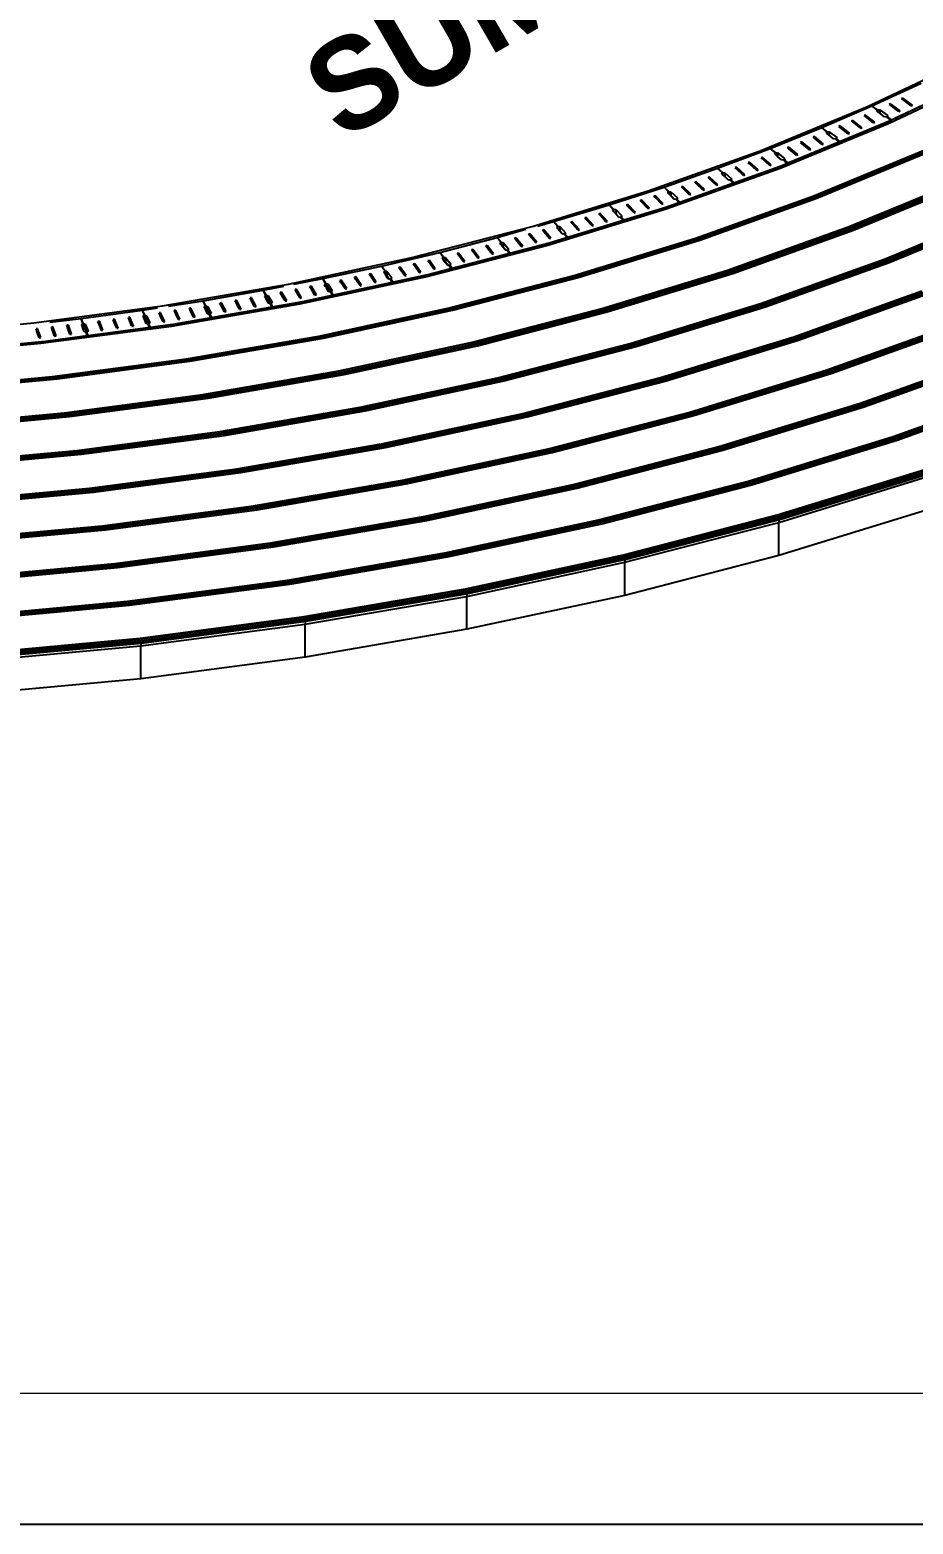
# Model space of a CAD drawing. Header units: centimetres. Extents: x -292707 to 138715, y -53922 to 66277.
# Drawn here: x 93402 to 95089, y -22067 to -19212 of the extents above; entities that cross this region are included whole.
import ezdxf

# ---------------------------------------------------------------- set-up
doc = ezdxf.new("R2010")
doc.units = ezdxf.units.CM
doc.layers.add('A-ALINE-7', color=119, linetype='Continuous')
doc.layers.add('A-TEXT', color=254, linetype='Continuous')
doc.layers.add('A-FILL-1', color=250, linetype='Continuous', lineweight=0, true_color=0x333333)
doc.styles.add('Scale 500', font='GOTHICB.TTF', dxfattribs={"height": 175})

# ---------------------------------------------------------------- blocks, each defined once
blk = doc.blocks.new('A$Cbf84a4b9')
at = {"layer": 'A-ALINE-7'}
for p, q in [((13757.3, 1145.5), (13951.8, 1237.6)), ((13797.8, 1117.2), (13994.6, 1210.5)), ((13799.2, 1113.9), (13997.2, 1207.7)), ((13766.1, 1146.9), (13859.9, 1190.1)), ((13552.7, 1061), (13757.3, 1145.5)), ((13670.1, 1105.3), (13766.1, 1146.9)), ((13776.7, 1139.2), (13766.1, 1146.9)), ((13776.3, 1139), (13766.1, 1146.9)), ((13801.4, 1150.5), (13799, 1149.5)), ((13801.4, 1147.8), (13799, 1149.5)), ((13801.4, 1150.5), (13801.4, 1147.8)), ((13820.1, 1137), (13801.4, 1150.5)), ((13817.7, 1135.9), (13801.4, 1147.8)), ((13803.6, 1119.8), (13896.4, 1163.7)), ((13824.8, 1161.3), (13822.5, 1160.3)), ((13824.8, 1158.6), (13822.5, 1160.3)), ((13843.5, 1147.8), (13824.8, 1161.3)), ((13824.8, 1161.3), (13824.8, 1158.6)), ((13841.2, 1146.7), (13824.8, 1158.6)), ((13841.2, 1146.7), (13843.5, 1147.8)), ((13590.7, 1031.6), (13797.8, 1117.2)), ((13590.9, 1027.9), (13799.2, 1113.9)), ((13704.8, 1078.6), (13796.1, 1116.2)), ((13729.5, 1118.8), (13727.1, 1117.7)), ((13729.5, 1115.9), (13727.1, 1117.7)), ((13747.5, 1104.9), (13729.5, 1118.8)), ((13729.5, 1118.8), (13729.5, 1115.9)), ((13745.1, 1103.9), (13729.5, 1115.9)), ((13753.5, 1129.1), (13751.1, 1128.1)), ((13753.5, 1126.2), (13751.1, 1128.1)), ((13771.5, 1115.3), (13753.5, 1129.1)), ((13753.5, 1129.1), (13753.5, 1126.2)), ((13769.1, 1114.2), (13753.5, 1126.2)), ((13769.1, 1114.2), (13771.5, 1115.3)), ((13775.7, 1136.6), (13776.3, 1139)), ((13776.3, 1136.1), (13775.7, 1136.6)), ((13776.3, 1139), (13776.3, 1136.1)), ((13776.7, 1135.8), (13776.3, 1136.1)), ((13776.7, 1139.2), (13776.7, 1135.8)), ((13776.7, 1139.2), (13781, 1138.9)), ((13781, 1132.5), (13776.7, 1135.8)), ((13781, 1138.9), (13781, 1132.5)), ((13781, 1138.9), (13795.9, 1128.1)), ((13790.1, 1125.5), (13781, 1132.5)), ((13794.3, 1125.1), (13790.1, 1125.5)), ((13795.5, 1124.2), (13794.3, 1125.1)), ((13795.9, 1128.1), (13795.5, 1125.6)), ((13803.6, 1119.8), (13795.5, 1125.6)), ((13795.5, 1125.6), (13795.5, 1124.2)), ((13802.1, 1119.1), (13795.5, 1124.2)), ((13796.1, 1116.2), (13802.1, 1119.1)), ((13802.1, 1119.1), (13803.6, 1119.8)), ((13817.7, 1135.9), (13820.1, 1137)), ((13571.8, 1065.5), (13670.1, 1105.3)), ((13656.5, 1087.9), (13654, 1086.9)), ((13656.5, 1084.8), (13654, 1086.9)), ((13673.7, 1073.7), (13656.5, 1087.9)), ((13656.5, 1087.9), (13656.5, 1084.8)), ((13680.2, 1097.5), (13670.1, 1105.3)), ((13679.8, 1097.3), (13670.1, 1105.3)), ((13679.1, 1094.9), (13679.8, 1097.3)), ((13679.8, 1094.3), (13679.1, 1094.9)), ((13679.8, 1097.3), (13679.8, 1094.3)), ((13680.2, 1093.9), (13679.8, 1094.3)), ((13680.2, 1097.5), (13680.2, 1093.9)), ((13680.2, 1097.5), (13684.4, 1097.1)), ((13684.4, 1090.5), (13680.2, 1093.9)), ((13684.4, 1097.1), (13684.4, 1090.5)), ((13684.4, 1097.1), (13698.8, 1086)), ((13692.9, 1083.5), (13684.4, 1090.5)), ((13698.8, 1086), (13698.2, 1083.6)), ((13705.5, 1108.4), (13703.1, 1107.3)), ((13705.5, 1105.5), (13703.1, 1107.3)), ((13705.5, 1108.4), (13705.5, 1105.5)), ((13723.4, 1094.5), (13705.5, 1108.4)), ((13721, 1093.5), (13705.5, 1105.5)), ((13721, 1093.5), (13723.4, 1094.5)), ((13745.1, 1103.9), (13747.5, 1104.9)), ((13338.9, 984.5), (13552.7, 1061)), ((13471.4, 1027.6), (13571.8, 1065.5)), ((13581.6, 1057.5), (13571.8, 1065.5)), ((13581.1, 1057.3), (13571.8, 1065.5)), ((13580.3, 1054.9), (13581.1, 1057.3)), ((13581.1, 1057.3), (13581.1, 1054.2)), ((13581.6, 1057.5), (13581.6, 1053.8)), ((13581.6, 1057.5), (13585.8, 1057.1)), ((13585.8, 1057.1), (13585.8, 1050.1)), ((13585.8, 1057.1), (13599.6, 1045.7)), ((13607.4, 1068), (13604.9, 1067)), ((13607.4, 1064.9), (13604.9, 1067)), ((13605.7, 1037.6), (13703.3, 1078)), ((13607.4, 1068), (13607.4, 1064.9)), ((13624.6, 1053.8), (13607.4, 1068)), ((13622.2, 1052.8), (13607.4, 1064.9)), ((13631.9, 1077.9), (13629.5, 1076.9)), ((13631.9, 1074.9), (13629.5, 1076.9)), ((13649.2, 1063.7), (13631.9, 1077.9)), ((13631.9, 1077.9), (13631.9, 1074.9)), ((13646.7, 1062.7), (13631.9, 1074.9)), ((13646.7, 1062.7), (13649.2, 1063.7)), ((13653, 974.1), (13867.3, 1062.5)), ((13655.8, 971.6), (13870.4, 1060.3)), ((13671.3, 1072.7), (13656.5, 1084.8)), ((13658.1, 972.9), (13871.7, 1061.2)), ((13660.8, 970.5), (13874.8, 1058.9)), ((13671.3, 1072.7), (13673.7, 1073.7)), ((13697.1, 1083.1), (13692.9, 1083.5)), ((13698.2, 1082.2), (13697.1, 1083.1)), ((13704.8, 1078.6), (13698.2, 1083.6)), ((13698.2, 1083.6), (13698.2, 1082.2)), ((13703.3, 1078), (13698.2, 1082.2)), ((13703.3, 1078), (13704.8, 1078.6)), ((13374.4, 954), (13590.7, 1031.6)), ((13502.9, 999.9), (13588, 1030.3)), ((13507.1, 1029.4), (13504.6, 1028.4)), ((13507.1, 1026.2), (13504.6, 1028.4)), ((13507.1, 1029.4), (13507.1, 1026.2)), ((13523.5, 1014.9), (13507.1, 1029.4)), ((13532.2, 1038.8), (13529.7, 1037.9)), ((13532.2, 1035.7), (13529.7, 1037.9)), ((13548.6, 1024.3), (13532.2, 1038.8)), ((13532.2, 1038.8), (13532.2, 1035.7)), ((13546.1, 1023.4), (13532.2, 1035.7)), ((13557.3, 1048.3), (13554.8, 1047.4)), ((13557.3, 1045.2), (13554.8, 1047.4)), ((13573.7, 1033.8), (13557.3, 1048.3)), ((13557.3, 1048.3), (13557.3, 1045.2)), ((13571.2, 1032.9), (13557.3, 1045.2)), ((13571.2, 1032.9), (13573.7, 1033.8)), ((13581.1, 1054.2), (13580.3, 1054.9)), ((13581.6, 1053.8), (13581.1, 1054.2)), ((13585.8, 1050.1), (13581.6, 1053.8)), ((13593.4, 1043.3), (13585.8, 1050.1)), ((13588, 1030.3), (13604.2, 1037)), ((13597.6, 1042.8), (13593.4, 1043.3)), ((13598.8, 1041.7), (13597.6, 1042.8)), ((13599.6, 1045.7), (13598.8, 1043.3)), ((13605.7, 1037.6), (13598.8, 1043.3)), ((13598.8, 1043.3), (13598.8, 1041.7)), ((13604.2, 1037), (13598.8, 1041.7)), ((13604.2, 1037), (13605.7, 1037.6)), ((13622.2, 1052.8), (13624.6, 1053.8)), ((13369, 991.5), (13471.4, 1027.6)), ((13373.2, 950), (13590.9, 1027.9)), ((13430.4, 1001.6), (13427.8, 1000.7)), ((13430.4, 998.3), (13427.8, 1000.7)), ((13446, 986.8), (13430.4, 1001.6)), ((13430.4, 1001.6), (13430.4, 998.3)), ((13456, 1010.7), (13453.4, 1009.8)), ((13456, 1007.3), (13453.4, 1009.8)), ((13471.6, 995.9), (13456, 1010.7)), ((13456, 1010.7), (13456, 1007.3)), ((13469.1, 995), (13456, 1007.3)), ((13480.3, 1019.2), (13471.4, 1027.6)), ((13480.7, 1019.4), (13471.4, 1027.6)), ((13479.3, 1016.9), (13480.3, 1019.2)), ((13480.3, 1015.9), (13479.3, 1016.9)), ((13480.3, 1019.2), (13480.3, 1015.9)), ((13480.7, 1015.5), (13480.3, 1015.9)), ((13480.7, 1019.4), (13480.7, 1015.5)), ((13480.7, 1019.4), (13484.9, 1018.9)), ((13484.9, 1011.6), (13480.7, 1015.5)), ((13484.9, 1018.9), (13484.9, 1011.6)), ((13484.9, 1018.9), (13498, 1007.3)), ((13491.8, 1005), (13484.9, 1011.6)), ((13495.9, 1004.5), (13491.8, 1005)), ((13497.1, 1003.3), (13495.9, 1004.5)), ((13498, 1007.3), (13497.1, 1004.9)), ((13502.9, 999.9), (13497.1, 1004.9)), ((13497.1, 1004.9), (13497.1, 1003.3)), ((13501.4, 999.3), (13497.1, 1003.3)), ((13501.4, 999.3), (13502.9, 999.9)), ((13521, 1013.9), (13507.1, 1026.2)), ((13521, 1013.9), (13523.5, 1014.9)), ((13546.1, 1023.4), (13548.6, 1024.3)), ((13720.7, 915.4), (13941.6, 1006.6)), ((13723.5, 913), (13944.6, 1004.3)), ((13728.1, 911.7), (13948.8, 1002.9)), ((13730.9, 909.3), (13951.8, 1000.6)), ((13116.8, 916.3), (13338.9, 984.5)), ((13264.3, 957.6), (13369, 991.5)), ((13352.5, 974.9), (13349.8, 974)), ((13352.5, 971.3), (13349.8, 974)), ((13367.1, 959.8), (13352.5, 974.9)), ((13352.5, 974.9), (13352.5, 971.3)), ((13364.5, 958.9), (13352.5, 971.3)), ((13377.9, 983.1), (13369, 991.5)), ((13377.3, 982.9), (13369, 991.5)), ((13376.2, 980.6), (13377.3, 982.9)), ((13377.3, 979.4), (13376.2, 980.6)), ((13377.3, 982.9), (13377.3, 979.4)), ((13377.9, 978.8), (13377.3, 979.4)), ((13377.9, 983.1), (13377.9, 978.8)), ((13377.9, 983.1), (13382, 982.5)), ((13382, 974.5), (13377.9, 978.8)), ((13382, 982.5), (13382, 974.5)), ((13382, 982.5), (13394.5, 970.7)), ((13383.9, 972.6), (13382, 974.5)), ((13383.9, 972.6), (13388.3, 968.4)), ((13387.9, 968.5), (13383.9, 972.6)), ((13399.4, 962.8), (13501.4, 999.3)), ((13404.8, 992.6), (13402.2, 991.7)), ((13404.8, 989.3), (13402.2, 991.7)), ((13404.8, 992.6), (13404.8, 989.3)), ((13420.4, 977.8), (13404.8, 992.6)), ((13417.9, 976.9), (13404.8, 989.3)), ((13417.9, 976.9), (13420.4, 977.8)), ((13429.1, 893.9), (13653, 974.1)), ((13443.5, 985.9), (13430.4, 998.3)), ((13431.6, 891.4), (13655.8, 971.6)), ((13434.8, 892.8), (13658.1, 972.9)), ((13443.5, 985.9), (13446, 986.8)), ((13469.1, 995), (13471.6, 995.9)), ((13147.1, 880.6), (13373.2, 950)), ((13149.7, 884.8), (13374.4, 954)), ((13157.8, 925.7), (13264.3, 957.6)), ((13272.1, 948.9), (13264.3, 957.6)), ((13272.6, 949.1), (13264.3, 957.6)), ((13270.9, 946.6), (13272.1, 948.9)), ((13272.1, 945.2), (13270.9, 946.6)), ((13272.1, 948.9), (13272.1, 945.2)), ((13272.6, 944.7), (13272.1, 945.2)), ((13272.6, 949.1), (13272.6, 944.7)), ((13272.6, 949.1), (13276.7, 948.4)), ((13276.6, 940.3), (13272.6, 944.7)), ((13276.7, 948.4), (13276.7, 940.3)), ((13276.7, 948.4), (13288.4, 936.3)), ((13292.5, 928.6), (13370.7, 952.6)), ((13300.1, 958), (13297.5, 957.1)), ((13300.1, 954.4), (13297.5, 957.1)), ((13300.1, 958), (13300.1, 954.4)), ((13314.7, 942.8), (13300.1, 958)), ((13312.1, 942), (13300.1, 954.4)), ((13312.1, 942), (13314.7, 942.8)), ((13326.3, 966.4), (13323.7, 965.6)), ((13326.3, 962.9), (13323.7, 965.6)), ((13340.9, 951.3), (13326.3, 966.4)), ((13326.3, 966.4), (13326.3, 962.9)), ((13338.3, 950.5), (13326.3, 962.9)), ((13338.3, 950.5), (13340.9, 951.3)), ((13364.5, 958.9), (13367.1, 959.8)), ((13370.7, 952.6), (13397.5, 962.1)), ((13388.3, 968.4), (13387.9, 968.5)), ((13392, 967.8), (13388.3, 968.4)), ((13393.5, 966.2), (13392, 967.8)), ((13394.5, 970.7), (13393.5, 968.3)), ((13399.4, 962.8), (13393.5, 968.3)), ((13393.5, 968.3), (13393.5, 966.2)), ((13397.5, 962.1), (13393.5, 966.2)), ((13397.5, 962.1), (13399.4, 962.8)), ((13437.3, 890.3), (13660.8, 970.5)), ((13791.2, 854.4), (14018.9, 948.4)), ((13794, 852), (14021.9, 946.1)), ((13798.2, 850.6), (14025.8, 944.6)), ((13801, 848.2), (14028.8, 942.3)), ((12887.4, 856.7), (13116.8, 916.3)), ((13127.5, 917.1), (13157.8, 925.7)), ((13165.7, 917), (13157.8, 925.7)), ((13165.3, 916.9), (13157.8, 925.7)), ((13163.9, 914.6), (13165.3, 916.9)), ((13165.3, 912.9), (13163.9, 914.6)), ((13165.3, 916.9), (13165.3, 912.9)), ((13165.7, 917), (13165.7, 912.5)), ((13165.7, 917), (13169.7, 916.2)), ((13169.7, 916.2), (13169.7, 908.1)), ((13169.7, 916.2), (13180.8, 904)), ((13185, 895.5), (13290.9, 928.1)), ((13193.6, 925.4), (13191, 924.6)), ((13193.6, 921.6), (13191, 924.6)), ((13193.6, 925.4), (13193.6, 921.6)), ((13207.5, 910), (13193.6, 925.4)), ((13204.8, 909.2), (13193.6, 921.6)), ((13220.2, 933.4), (13217.6, 932.6)), ((13220.2, 929.6), (13217.6, 932.6)), ((13234.1, 918), (13220.2, 933.4)), ((13220.2, 933.4), (13220.2, 929.6)), ((13231.4, 917.2), (13220.2, 929.6)), ((13231.4, 917.2), (13234.1, 918)), ((13246.9, 941.3), (13244.2, 940.5)), ((13246.9, 937.6), (13244.2, 940.5)), ((13260.7, 926), (13246.9, 941.3)), ((13246.9, 941.3), (13246.9, 937.6)), ((13258, 925.2), (13246.9, 937.6)), ((13258, 925.2), (13260.7, 926)), ((13276.6, 940.3), (13276.7, 940.3)), ((13281.9, 934.3), (13276.6, 940.3)), ((13276.7, 940.3), (13282.6, 934.2)), ((13282.6, 934.2), (13281.9, 934.3)), ((13286, 933.6), (13282.6, 934.2)), ((13287.3, 932.2), (13286, 933.6)), ((13288.4, 936.3), (13287.3, 934)), ((13292.5, 928.6), (13287.3, 934)), ((13287.3, 934), (13287.3, 932.2)), ((13290.9, 928.1), (13287.3, 932.2)), ((13290.9, 928.1), (13292.5, 928.6)), ((13489.9, 832.8), (13720.7, 915.4)), ((12940.6, 866.8), (13050, 895.3)), ((13050, 895.3), (13104.9, 910.8)), ((13057, 886.3), (13050, 895.3)), ((13057.5, 886.5), (13050, 895.3)), ((13055.5, 884), (13057, 886.3)), ((13057, 886.3), (13057, 882.1)), ((13057.5, 886.5), (13057.5, 881.5)), ((13057.5, 886.5), (13061.5, 885.7)), ((13061.5, 885.7), (13061.5, 877.5)), ((13061.5, 885.7), (13072, 873.2)), ((13085.8, 894.4), (13083.1, 893.7)), ((13085.8, 890.5), (13083.1, 893.7)), ((13085.8, 894.4), (13085.8, 890.5)), ((13099, 878.9), (13085.8, 894.4)), ((13096.3, 878.1), (13085.8, 890.5)), ((13112.7, 902), (13110, 901.3)), ((13112.7, 898.1), (13110, 901.3)), ((13125.9, 886.5), (13112.7, 902)), ((13112.7, 902), (13112.7, 898.1)), ((13123.2, 885.7), (13112.7, 898.1)), ((13123.2, 885.7), (13125.9, 886.5)), ((13139.7, 909.6), (13137, 908.9)), ((13139.7, 905.7), (13137, 908.9)), ((13152.9, 894.1), (13139.7, 909.6)), ((13139.7, 909.6), (13139.7, 905.7)), ((13150.2, 893.3), (13139.7, 905.7)), ((13144.9, 883.2), (13183.7, 895.1)), ((13150.2, 893.3), (13152.9, 894.1)), ((13165.7, 912.5), (13165.3, 912.9)), ((13169.3, 908.1), (13165.7, 912.5)), ((13169.3, 908.1), (13169.7, 908.1)), ((13174.5, 902.1), (13169.3, 908.1)), ((13169.7, 908.1), (13175.2, 902)), ((13175.2, 902), (13174.5, 902.1)), ((13178.5, 901.3), (13175.2, 902)), ((13179.5, 900.1), (13178.5, 901.3)), ((13180.8, 904), (13179.5, 901.6)), ((13185, 895.5), (13179.5, 901.6)), ((13179.5, 901.6), (13179.5, 900.1)), ((13183.7, 895.1), (13179.5, 900.1)), ((13183.7, 895.1), (13185, 895.5)), ((13196.4, 822.5), (13429.1, 893.9)), ((13198.6, 819.9), (13431.6, 891.4)), ((13202.9, 821.4), (13434.8, 892.8)), ((13204.8, 909.2), (13207.5, 910)), ((13205.1, 818.8), (13437.3, 890.3)), ((13492.4, 830.3), (13723.5, 913)), ((13497.6, 829.1), (13728.1, 911.7)), ((13500.1, 826.6), (13730.9, 909.3)), ((12651.7, 806), (12887.4, 856.7)), ((12829.5, 840.6), (12940.6, 866.8)), ((12913.6, 819.9), (13147.1, 880.6)), ((12917.7, 824.3), (13149.7, 884.8)), ((12947.6, 857.8), (12940.6, 866.8)), ((12947.1, 857.7), (12940.6, 866.8)), ((12945.4, 855.4), (12947.1, 857.7)), ((12947.1, 857.7), (12947.1, 853.1)), ((12947.6, 857.8), (12947.6, 852.3)), ((12947.6, 857.8), (12951.6, 857)), ((12951.6, 857), (12951.6, 848.8)), ((12951.6, 857), (12961.5, 844.3)), ((12964.4, 836.3), (13073.9, 864.8)), ((12976.3, 865.3), (12973.6, 864.6)), ((12976.3, 861.1), (12973.6, 864.6)), ((12976.3, 865.3), (12976.3, 861.1)), ((12988.7, 849.5), (12976.3, 865.3)), ((12985.9, 848.8), (12976.3, 861.1)), ((13003.7, 872.4), (13001, 871.7)), ((13003.7, 868.2), (13001, 871.7)), ((13016, 856.6), (13003.7, 872.4)), ((13003.7, 872.4), (13003.7, 868.2)), ((13013.3, 855.9), (13003.7, 868.2)), ((13031, 879.6), (13028.3, 878.8)), ((13031, 875.3), (13028.3, 878.8)), ((13043.4, 863.8), (13031, 879.6)), ((13031, 879.6), (13031, 875.3)), ((13040.6, 863.1), (13031, 875.3)), ((13040.6, 863.1), (13043.4, 863.8)), ((13057, 882.1), (13055.5, 884)), ((13057.5, 881.5), (13057, 882.1)), ((13060.5, 877.7), (13057.5, 881.5)), ((13060.5, 877.7), (13061.5, 877.5)), ((13065.4, 871.4), (13060.5, 877.7)), ((13061.5, 877.5), (13066.9, 871.1)), ((13066.9, 871.1), (13065.4, 871.4)), ((13069.4, 870.5), (13066.9, 871.1)), ((13070.7, 868.9), (13069.4, 870.5)), ((13072, 873.2), (13070.7, 870.9)), ((13075.5, 865.2), (13070.7, 870.9)), ((13070.7, 870.9), (13070.7, 868.9)), ((13073.9, 864.8), (13070.7, 868.9)), ((13073.9, 864.8), (13075.5, 865.2)), ((13075.5, 865.2), (13144.9, 883.2)), ((13096.3, 878.1), (13099, 878.9)), ((12717, 816.5), (12829.5, 840.6)), ((12835.4, 831.4), (12829.5, 840.6)), ((12835.9, 831.5), (12829.5, 840.6)), ((12833.7, 829.2), (12835.4, 831.4)), ((12835.4, 826.5), (12833.7, 829.2)), ((12835.4, 831.4), (12835.4, 826.5)), ((12835.9, 831.5), (12835.9, 825.7)), ((12835.9, 831.5), (12839.8, 830.6)), ((12839.8, 830.6), (12839.8, 822.4)), ((12839.8, 830.6), (12848.9, 817.8)), ((12865.1, 838.4), (12862.3, 837.8)), ((12865.1, 833.8), (12862.3, 837.8)), ((12865.1, 838.4), (12865.1, 833.8)), ((12876.4, 822.4), (12865.1, 838.4)), ((12873.6, 821.7), (12865.1, 833.8)), ((12892.9, 844.9), (12890.1, 844.3)), ((12892.9, 840.4), (12890.1, 844.3)), ((12904.2, 828.9), (12892.9, 844.9)), ((12892.9, 844.9), (12892.9, 840.4)), ((12901.4, 828.2), (12892.9, 840.4)), ((12901.4, 828.2), (12904.2, 828.9)), ((12911.6, 822.6), (12962.5, 835.8)), ((12920.7, 851.5), (12917.9, 850.8)), ((12920.7, 846.9), (12917.9, 850.8)), ((12932, 835.4), (12920.7, 851.5)), ((12920.7, 851.5), (12920.7, 846.9)), ((12929.2, 834.8), (12920.7, 846.9)), ((12929.2, 834.8), (12932, 835.4)), ((12947.1, 853.1), (12945.4, 855.4)), ((12947.6, 852.3), (12947.1, 853.1)), ((12949.8, 849.2), (12947.6, 852.3)), ((12949.8, 849.2), (12951.6, 848.8)), ((12954.5, 842.6), (12949.8, 849.2)), ((12951.6, 848.8), (12956.9, 842)), ((12956.9, 842), (12954.5, 842.6)), ((12958.4, 841.6), (12956.9, 842)), ((12960, 839.4), (12958.4, 841.6)), ((12961.5, 844.3), (12960, 842)), ((12964.4, 836.3), (12960, 842)), ((12960, 842), (12960, 839.4)), ((12962.5, 835.8), (12960, 839.4)), ((12962.5, 835.8), (12964.4, 836.3)), ((12985.9, 848.8), (12988.7, 849.5)), ((13013.3, 855.9), (13016, 856.6)), ((13250.2, 759.2), (13489.9, 832.8)), ((13252.4, 756.6), (13492.4, 830.3)), ((13258.2, 755.4), (13497.6, 829.1)), ((13553.3, 769.2), (13791.2, 854.4)), ((13555.8, 766.7), (13794, 852)), ((13560.4, 765.4), (13798.2, 850.6)), ((13562.9, 762.9), (13801, 848.2)), ((12410.7, 764.3), (12651.7, 806)), ((12603.4, 794.3), (12642.5, 801.9)), ((12661.9, 805.7), (12717, 816.5)), ((12673.6, 768.3), (12913.6, 819.9)), ((12679.2, 772.7), (12917.7, 824.3)), ((12695.5, 801.9), (12692.6, 801.4)), ((12695.5, 796.5), (12692.6, 801.4)), ((12705.1, 785.5), (12695.5, 801.9)), ((12695.5, 801.9), (12695.5, 796.5)), ((12722.5, 807.2), (12717, 816.5)), ((12723, 807.3), (12717, 816.5)), ((12720.6, 805), (12722.5, 807.2)), ((12722.5, 801.8), (12720.6, 805)), ((12722.5, 807.2), (12722.5, 801.8)), ((12723, 800.9), (12722.5, 801.8)), ((12723, 807.3), (12723, 800.9)), ((12723, 807.3), (12726.8, 806.3)), ((12724.2, 798.8), (12723, 800.9)), ((12726.8, 806.3), (12726.8, 798.1)), ((12726.8, 806.3), (12735.2, 793.3)), ((12737.3, 785.1), (12849.7, 809.3)), ((12752.5, 813.6), (12749.7, 813)), ((12752.5, 808.7), (12749.7, 813)), ((12752.5, 813.6), (12752.5, 808.7)), ((12762.9, 797.4), (12752.5, 813.6)), ((12760.1, 796.8), (12752.5, 808.7)), ((12780.6, 819.7), (12777.8, 819.1)), ((12780.6, 814.7), (12777.8, 819.1)), ((12791.1, 803.4), (12780.6, 819.7)), ((12780.6, 819.7), (12780.6, 814.7)), ((12788.3, 802.8), (12780.6, 814.7)), ((12788.3, 802.8), (12791.1, 803.4)), ((12808.7, 825.7), (12805.9, 825.1)), ((12808.7, 820.7), (12805.9, 825.1)), ((12819.2, 809.5), (12808.7, 825.7)), ((12808.7, 825.7), (12808.7, 820.7)), ((12816.4, 808.9), (12808.7, 820.7)), ((12816.4, 808.9), (12819.2, 809.5)), ((12835.9, 825.7), (12835.4, 826.5)), ((12837.7, 822.9), (12835.9, 825.7)), ((12837.7, 822.9), (12839.8, 822.4)), ((12842, 816.2), (12837.7, 822.9)), ((12839.8, 822.4), (12844.7, 815.5)), ((12844.7, 815.5), (12842, 816.2)), ((12845.9, 815.2), (12844.7, 815.5)), ((12847.2, 813.1), (12845.9, 815.2)), ((12848.9, 817.8), (12847.2, 815.5)), ((12851.4, 809.7), (12847.2, 815.5)), ((12847.2, 815.5), (12847.2, 813.1)), ((12849.7, 809.3), (12847.2, 813.1)), ((12849.7, 809.3), (12851.4, 809.7)), ((12851.4, 809.7), (12911.6, 822.6)), ((12873.6, 821.7), (12876.4, 822.4)), ((12956.2, 760.1), (13196.4, 822.5)), ((12958.1, 757.4), (13198.6, 819.9)), ((12963.3, 759), (13202.9, 821.4)), ((12965.2, 756.3), (13205.1, 818.8)), ((13260.3, 752.8), (13500.1, 826.6)), ((12422.5, 763.9), (12488.5, 774.2)), ((12435.4, 730.2), (12679.2, 772.7)), ((12488.5, 774.2), (12603.4, 794.3)), ((12492.9, 764.7), (12488.5, 774.2)), ((12493.5, 764.8), (12488.5, 774.2)), ((12552.3, 775.1), (12549.5, 774.6)), ((12552.3, 769.1), (12549.5, 774.6)), ((12561.1, 758.5), (12552.3, 775.1)), ((12552.3, 775.1), (12552.3, 769.1)), ((12581, 780.1), (12578.2, 779.6)), ((12581, 774.2), (12578.2, 779.6)), ((12589.8, 763.6), (12581, 780.1)), ((12581, 780.1), (12581, 774.2)), ((12586.9, 763.1), (12581, 774.2)), ((12608.8, 785), (12603.4, 794.3)), ((12608.3, 784.9), (12603.4, 794.3)), ((12606.3, 782.8), (12608.3, 784.9)), ((12608.3, 779), (12606.3, 782.8)), ((12608.3, 784.9), (12608.3, 779)), ((12608.8, 778), (12608.3, 779)), ((12608.8, 785), (12608.8, 778)), ((12608.8, 785), (12612.6, 783.9)), ((12609.5, 776.6), (12608.8, 778)), ((12609.5, 776.6), (12612.6, 775.8)), ((12613.3, 769.5), (12609.5, 776.6)), ((12612.6, 783.9), (12612.6, 775.8)), ((12612.6, 783.9), (12620.3, 770.8)), ((12612.6, 775.8), (12616.9, 768.4)), ((12622, 762.4), (12672, 771.1)), ((12638.6, 790.8), (12635.8, 790.3)), ((12638.6, 785.4), (12635.8, 790.3)), ((12638.6, 790.8), (12638.6, 785.4)), ((12648.2, 774.4), (12638.6, 790.8)), ((12645.4, 773.9), (12638.6, 785.4)), ((12645.4, 773.9), (12648.2, 774.4)), ((12667.1, 796.4), (12664.2, 795.8)), ((12667.1, 791), (12664.2, 795.8)), ((12676.7, 780), (12667.1, 796.4)), ((12667.1, 796.4), (12667.1, 791)), ((12673.8, 779.4), (12667.1, 791)), ((12672, 771.1), (12735.6, 784.7)), ((12673.8, 779.4), (12676.7, 780)), ((12702.2, 785), (12695.5, 796.5)), ((12702.2, 785), (12705.1, 785.5)), ((12724.2, 798.8), (12726.8, 798.1)), ((12728.3, 791.9), (12724.2, 798.8)), ((12726.8, 798.1), (12731.4, 791)), ((12731.4, 791), (12728.3, 791.9)), ((12732.1, 790.8), (12731.4, 791)), ((12733.4, 788.5), (12732.1, 790.8)), ((12735.2, 793.3), (12733.4, 791)), ((12737.3, 785.1), (12733.4, 791)), ((12733.4, 791), (12733.4, 788.5)), ((12735.6, 784.7), (12733.4, 788.5)), ((12735.6, 784.7), (12737.3, 785.1)), ((12760.1, 796.8), (12762.9, 797.4)), ((13616.6, 705.6), (13861.7, 793.3)), ((13619.1, 703.1), (13864.4, 790.9)), ((13623.2, 701.6), (13868.3, 789.4)), ((13625.7, 699.1), (13871, 787)), ((12165.5, 732), (12410.7, 764.3)), ((12255.8, 740.3), (12372.6, 756.2)), ((12348.8, 742.9), (12345.9, 742.5)), ((12348.8, 735.3), (12345.9, 742.5)), ((12355.7, 726), (12348.8, 742.9)), ((12348.8, 742.9), (12348.8, 735.3)), ((12372.6, 756.2), (12401.4, 760.7)), ((12377, 746.7), (12372.6, 756.2)), ((12376.5, 746.7), (12372.6, 756.2)), ((12374.3, 744.6), (12376.5, 746.7)), ((12376.5, 739.1), (12374.3, 744.6)), ((12376.5, 746.7), (12376.5, 739.7)), ((12377, 746.7), (12377, 738.6)), ((12377, 746.7), (12380.7, 745.5)), ((12380.7, 745.5), (12380.7, 737.3)), ((12380.7, 745.5), (12386.9, 732.1)), ((12407.5, 751.4), (12404.6, 751)), ((12407.5, 744.8), (12404.6, 751)), ((12407.5, 751.4), (12407.5, 744.8)), ((12415.2, 734.7), (12407.5, 751.4)), ((12412.3, 734.3), (12407.5, 744.8)), ((12428.3, 725.9), (12673.6, 768.3)), ((12436.4, 755.9), (12433.5, 755.5)), ((12436.4, 749.2), (12433.5, 755.5)), ((12444.2, 739.2), (12436.4, 755.9)), ((12436.4, 755.9), (12436.4, 749.2)), ((12441.3, 738.7), (12436.4, 749.2)), ((12465.4, 760.4), (12462.5, 760)), ((12465.4, 753.7), (12462.5, 760)), ((12473.2, 743.7), (12465.4, 760.4)), ((12465.4, 760.4), (12465.4, 753.7)), ((12470.3, 743.2), (12465.4, 753.7)), ((12470.3, 743.2), (12473.2, 743.7)), ((12490.8, 762.5), (12492.9, 764.7)), ((12492.9, 758), (12490.8, 762.5)), ((12492.9, 764.7), (12492.9, 758)), ((12493.5, 756.8), (12492.9, 758)), ((12493.5, 764.8), (12493.5, 756.8)), ((12493.5, 764.8), (12497.2, 763.6)), ((12493.6, 756.6), (12493.5, 756.8)), ((12493.6, 756.6), (12497.2, 755.4)), ((12497, 749.2), (12493.6, 756.6)), ((12500.7, 747.9), (12497, 749.2)), ((12497.2, 763.6), (12497.2, 755.4)), ((12497.2, 763.6), (12504.2, 750.3)), ((12497.2, 755.4), (12502.2, 746)), ((12502.2, 744.7), (12500.7, 747.9)), ((12504.2, 750.3), (12502.2, 748.2)), ((12505.3, 742.3), (12502.2, 748.2)), ((12502.2, 748.2), (12502.2, 746)), ((12502.2, 746), (12502.2, 744.7)), ((12503.5, 741.9), (12502.2, 744.7)), ((12505.3, 742.3), (12620.3, 762.1)), ((12523.6, 770), (12520.8, 769.5)), ((12523.6, 764.1), (12520.8, 769.5)), ((12523.6, 770), (12523.6, 764.1)), ((12532.3, 753.5), (12523.6, 770)), ((12529.5, 753), (12523.6, 764.1)), ((12529.5, 753), (12532.3, 753.5)), ((12558.2, 758), (12552.3, 769.1)), ((12558.2, 758), (12561.1, 758.5)), ((12586.9, 763.1), (12589.8, 763.6)), ((12616.9, 768.4), (12613.3, 769.5)), ((12617, 768.3), (12616.9, 768.4)), ((12617.8, 766.8), (12617, 768.3)), ((12617.8, 766.8), (12618.4, 765.8)), ((12618.4, 765.7), (12617.8, 766.8)), ((12620.3, 770.8), (12618.4, 768.6)), ((12622, 762.4), (12618.4, 768.6)), ((12618.4, 768.6), (12618.4, 765.8)), ((12618.4, 765.8), (12618.4, 765.7)), ((12620.3, 762.1), (12618.4, 765.7)), ((12620.3, 762.1), (12622, 762.4)), ((12709.3, 706.9), (12956.2, 760.1)), ((12710.9, 704.2), (12958.1, 757.4)), ((12717.2, 705.7), (12963.3, 759)), ((12718.8, 703), (12965.2, 756.3)), ((13002.5, 694.9), (13250.2, 759.2)), ((13004.5, 692.2), (13252.4, 756.6)), ((13010.8, 691), (13258.2, 755.4)), ((13012.7, 688.3), (13260.3, 752.8)), ((13306.1, 693.3), (13553.3, 769.2)), ((13308.3, 690.7), (13555.8, 766.7)), ((13313.4, 689.4), (13560.4, 765.4)), ((13315.6, 686.8), (13562.9, 762.9)), ((11917.1, 709), (12165.5, 732)), ((12172.4, 720.8), (12169.5, 720.4)), ((12172.2, 712.6), (12169.5, 720.4)), ((12172.4, 720.8), (12172.4, 712.6)), ((12178.4, 703.8), (12172.4, 720.8)), ((12178.6, 692.9), (12428.3, 725.9)), ((12187.3, 697.1), (12435.4, 730.2)), ((12195.8, 733.5), (12255.7, 740.6)), ((12201.8, 724.2), (12198.9, 723.9)), ((12201.6, 716), (12198.9, 723.9)), ((12201.8, 716.1), (12201.6, 716)), ((12204.8, 706.9), (12201.6, 716)), ((12207.8, 707.2), (12201.8, 724.2)), ((12201.8, 724.2), (12201.8, 716.1)), ((12205, 706.9), (12201.8, 716.1)), ((12231.2, 727.7), (12228.3, 727.3)), ((12231, 719.5), (12228.3, 727.3)), ((12231.2, 719.5), (12231, 719.5)), ((12234.2, 710.3), (12231, 719.5)), ((12237.2, 710.7), (12231.2, 727.7)), ((12231.2, 727.7), (12231.2, 719.5)), ((12234.4, 710.4), (12231.2, 719.5)), ((12255.8, 740.3), (12255.7, 740.6)), ((12259.7, 730.8), (12255.8, 740.3)), ((12259.1, 730.9), (12255.8, 740.3)), ((12256.8, 728.9), (12259.1, 730.9)), ((12259, 722.7), (12256.8, 728.9)), ((12259, 722.7), (12259.1, 722.8)), ((12261.6, 715.3), (12259, 722.7)), ((12259.1, 730.9), (12259.1, 724.1)), ((12259.1, 724.1), (12259.7, 722.6)), ((12259.1, 724.1), (12259.1, 722.8)), ((12259.7, 730.8), (12259.7, 722.6)), ((12259.7, 730.8), (12263.3, 729.5)), ((12259.7, 722.6), (12263.3, 721.3)), ((12265.1, 714), (12261.6, 715.3)), ((12263.3, 729.5), (12263.3, 721.3)), ((12263.3, 729.5), (12268.8, 716)), ((12263.3, 721.3), (12266.6, 713.3)), ((12266.6, 709.7), (12265.1, 714)), ((12268.8, 716), (12266.6, 713.9)), ((12269.1, 707.9), (12266.6, 713.9)), ((12266.6, 713.9), (12266.6, 713.3)), ((12269.1, 707.9), (12386, 723.3)), ((12290.4, 735), (12287.5, 734.6)), ((12290.4, 727.4), (12287.5, 734.6)), ((12290.4, 735), (12290.4, 727.4)), ((12297.3, 718.1), (12290.4, 735)), ((12294.3, 717.7), (12290.4, 727.4)), ((12294.3, 717.7), (12297.3, 718.1)), ((12319.6, 738.9), (12316.7, 738.5)), ((12319.6, 731.4), (12316.7, 738.5)), ((12326.5, 722.1), (12319.6, 738.9)), ((12319.6, 738.9), (12319.6, 731.4)), ((12323.5, 721.7), (12319.6, 731.4)), ((12323.5, 721.7), (12326.5, 722.1)), ((12352.7, 725.6), (12348.8, 735.3)), ((12352.7, 725.6), (12355.7, 726)), ((12376.5, 739.7), (12377, 738.6)), ((12376.5, 739.7), (12376.5, 739.1)), ((12379.8, 731.1), (12376.5, 739.1)), ((12377, 738.6), (12380.7, 737.3)), ((12383.4, 729.8), (12379.8, 731.1)), ((12380.7, 737.3), (12384.8, 728.5)), ((12384.8, 726.4), (12383.4, 729.8)), ((12386.9, 732.1), (12384.8, 730)), ((12387.8, 723.6), (12384.8, 730)), ((12384.8, 730), (12384.8, 728.5)), ((12384.8, 728.5), (12384.8, 726.4)), ((12386, 723.3), (12384.8, 726.4)), ((12386, 723.3), (12387.8, 723.6)), ((12387.8, 723.6), (12427, 728.7)), ((12412.3, 734.3), (12415.2, 734.7)), ((12427, 728.7), (12503.5, 741.9)), ((12441.3, 738.7), (12444.2, 739.2)), ((12503.5, 741.9), (12505.3, 742.3)), ((13679.9, 642), (13932.1, 732.3)), ((13682.4, 639.5), (13934.9, 729.9)), ((13686, 637.9), (13938.4, 728.3)), ((13688.5, 635.4), (13941.1, 725.9)), ((11925.8, 669.6), (12178.6, 692.9)), ((11936, 673.5), (12187.3, 697.1)), ((12149.9, 693.3), (12177.7, 695.8)), ((12172.4, 712.6), (12172.2, 712.6)), ((12175.4, 703.5), (12172.2, 712.6)), ((12175.6, 703.5), (12172.4, 712.6)), ((12175.4, 703.5), (12175.6, 703.5)), ((12175.6, 703.5), (12178.4, 703.8)), ((12177.7, 695.8), (12267.3, 707.7)), ((12204.8, 706.9), (12205, 706.9)), ((12205, 706.9), (12207.8, 707.2)), ((12234.2, 710.3), (12234.4, 710.4)), ((12234.4, 710.4), (12237.2, 710.7)), ((12266.6, 713.3), (12266.6, 709.7)), ((12267.3, 707.7), (12266.6, 709.7)), ((12267.3, 707.7), (12269.1, 707.9)), ((12456.8, 663.3), (12709.3, 706.9)), ((12458.1, 660.5), (12710.9, 704.2)), ((12465.5, 662), (12717.2, 705.7)), ((12466.8, 659.2), (12718.8, 703)), ((12748.1, 640.1), (13002.5, 694.9)), ((12749.7, 637.4), (13004.5, 692.2)), ((12756.7, 636), (13010.8, 691)), ((12758.3, 633.3), (13012.7, 688.3)), ((13050.8, 627), (13306.1, 693.3)), ((13052.7, 624.3), (13308.3, 690.7)), ((13058.3, 623), (13313.4, 689.4)), ((13060.2, 620.3), (13315.6, 686.8)), ((13362.1, 627.4), (13616.6, 705.6)), ((13364.3, 624.9), (13619.1, 703.1)), ((13368.7, 623.4), (13623.2, 701.6)), ((13370.9, 620.8), (13625.7, 699.1)), ((12200, 629.4), (12456.8, 663.3)), ((12200.9, 626.6), (12458.1, 660.5)), ((12209.4, 627.8), (12465.5, 662)), ((12210.3, 625), (12466.8, 659.2)), ((13743.3, 578.4), (14002.6, 671.2)), ((13745.8, 575.9), (14005.4, 668.8)), ((13748.8, 574.2), (14008.4, 667.1)), ((13751.3, 571.7), (14011.2, 664.7)), ((11939.8, 605.4), (12200, 629.4)), ((12488, 595.2), (12748.1, 640.1)), ((12489.2, 592.4), (12749.7, 637.4)), ((12496.9, 590.9), (12756.7, 636)), ((12498.1, 588.1), (12758.3, 633.3)), ((13418, 561.6), (13679.9, 642)), ((13420.2, 559), (13682.4, 639.5)), ((13424, 557.4), (13686, 637.9)), ((13426.2, 554.8), (13688.5, 635.4)), ((11940.4, 602.5), (12200.9, 626.6)), ((11950, 603.5), (12209.4, 627.8)), ((11950.6, 600.6), (12210.3, 625)), ((12788.5, 570.6), (13050.8, 627)), ((12790.1, 567.8), (13052.7, 624.3)), ((12796.2, 566.4), (13058.3, 623)), ((12797.8, 563.6), (13060.2, 620.3)), ((13099.1, 559.1), (13362.1, 627.4)), ((13101, 556.5), (13364.3, 624.9)), ((13105.8, 554.9), (13368.7, 623.4)), ((13107.7, 552.3), (13370.9, 620.8)), ((13806.6, 514.8), (14073.1, 610.2)), ((13809.1, 512.3), (14075.9, 607.8)), ((13811.6, 510.4), (14078.5, 605.9)), ((13814.1, 507.9), (14081.2, 603.5)), ((12223.3, 560.2), (12488, 595.2)), ((12224.2, 557.4), (12489.2, 592.4)), ((12232.5, 555.7), (12496.9, 590.9)), ((12233.4, 552.9), (12498.1, 588.1)), ((13473.9, 495.7), (13743.3, 578.4)), ((13476.1, 493.1), (13745.8, 575.9)), ((13479.2, 491.3), (13748.8, 574.2)), ((13481.4, 488.7), (13751.3, 571.7)), ((11955.1, 535.4), (12223.3, 560.2)), ((11955.7, 532.6), (12224.2, 557.4)), ((11964.6, 530.7), (12232.5, 555.7)), ((11965.2, 527.8), (12233.4, 552.9)), ((12520.4, 524.2), (12788.5, 570.6)), ((12521.6, 521.4), (12790.1, 567.8)), ((12528.2, 519.8), (12796.2, 566.4)), ((12529.4, 517), (12797.8, 563.6)), ((12829, 501), (13099.1, 559.1)), ((12830.6, 498.3), (13101, 556.5)), ((12835.7, 496.7), (13105.8, 554.9)), ((12837.2, 493.9), (13107.7, 552.3)), ((13147.4, 491.3), (13418, 561.6)), ((13149.3, 488.6), (13420.2, 559)), ((13153.3, 486.9), (13424, 557.4)), ((13155.2, 484.3), (13426.2, 554.8)), ((12247.5, 488.2), (12520.4, 524.2)), ((12248.4, 485.4), (12521.6, 521.4)), ((12255.5, 483.6), (12528.2, 519.8)), ((12256.4, 480.8), (12529.4, 517)), ((13529.9, 429.8), (13806.6, 514.8)), ((11971.1, 462.7), (12247.5, 488.2)), ((12552.7, 453.3), (12829, 501)), ((12554, 450.5), (12830.6, 498.3)), ((12559.5, 448.8), (12835.7, 496.7)), ((12560.7, 446), (12837.2, 493.9)), ((12869.4, 431.5), (13147.4, 491.3)), ((12871, 428.7), (13149.3, 488.6)), ((12875.1, 427), (13153.3, 486.9)), ((13195.7, 423.4), (13473.9, 495.7)), ((13197.6, 420.8), (13476.1, 493.1)), ((13200.7, 418.9), (13479.2, 491.3)), ((13202.6, 416.2), (13481.4, 488.7)), ((13532.1, 427.2), (13809.1, 512.3)), ((13534.5, 425.3), (13811.6, 510.4)), ((13536.6, 422.7), (13814.1, 507.9)), ((11971.7, 459.8), (12248.4, 485.4)), ((11979.2, 457.8), (12255.5, 483.6)), ((11979.8, 455), (12256.4, 480.8)), ((12876.7, 424.2), (13155.2, 484.3)), ((12271.7, 416.2), (12552.7, 453.3)), ((12272.6, 413.4), (12554, 450.5)), ((12278.4, 411.5), (12559.5, 448.8)), ((12279.3, 408.7), (12560.7, 446)), ((12585.1, 382.3), (12869.4, 431.5)), ((12586.4, 379.6), (12871, 428.7)), ((13244, 355.6), (13529.9, 429.8)), ((13584.9, 365), (13869, 452.2)), ((13585.8, 364), (13870, 451.2)), ((13588, 361.4), (13872.5, 448.7)), ((13588, 358.9), (13872.5, 446.3)), ((13588, 350.7), (13872.5, 438.1)), ((13589.7, 359.3), (13874.4, 446.7)), ((13591.9, 356.7), (13876.9, 444.2)), ((11987, 389.9), (12271.7, 416.2)), ((11987.6, 387), (12272.6, 413.4)), ((11993.7, 385), (12278.4, 411.5)), ((11994.3, 382.1), (12279.3, 408.7)), ((12590.8, 377.7), (12875.1, 427)), ((12592, 374.9), (12876.7, 424.2)), ((12909.8, 361.9), (13195.7, 423.4)), ((12911.4, 359.2), (13197.6, 420.8)), ((12914.6, 357.3), (13200.7, 418.9)), ((12916.1, 354.5), (13202.6, 416.2)), ((13245.9, 352.9), (13532.1, 427.2)), ((13248.2, 350.9), (13534.5, 425.3)), ((13250.1, 348.2), (13536.6, 422.7)), ((12295.9, 344.2), (12585.1, 382.3)), ((12296.8, 341.3), (12586.4, 379.6)), ((12301.4, 339.4), (12590.8, 377.7)), ((12302.3, 336.5), (12592, 374.9)), ((13872.5, 375), (13588, 287.7)), ((12002.9, 317.1), (12295.9, 344.2)), ((12617.5, 311.4), (12909.8, 361.9)), ((12618.8, 308.6), (12911.4, 359.2)), ((12622, 306.6), (12914.6, 357.3)), ((12623.3, 303.8), (12916.1, 354.5)), ((12950.2, 292.4), (13244, 355.6)), ((12951.8, 289.6), (13245.9, 352.9)), ((12954, 287.6), (13248.2, 350.9)), ((12955.6, 284.8), (13250.1, 348.2)), ((13291.5, 288.8), (13584.9, 365)), ((13292.3, 287.7), (13585.8, 364)), ((13294.2, 285), (13588, 361.4)), ((13294.2, 282.6), (13588, 358.9)), ((13294.2, 274.4), (13588, 350.7)), ((13295.6, 282.9), (13589.7, 359.3)), ((13297.5, 280.2), (13591.9, 356.7)), ((13588, 358.9), (13588, 350.7)), ((13588, 287.7), (13588, 350.7)), ((12003.5, 314.2), (12296.8, 341.3)), ((12008.3, 312.1), (12301.4, 339.4)), ((12008.8, 309.3), (12302.3, 336.5)), ((12320.1, 272.2), (12617.5, 311.4)), ((12321.1, 269.3), (12618.8, 308.6)), ((12324.3, 267.2), (12622, 306.6)), ((12325.2, 264.4), (12623.3, 303.8)), ((12649.9, 240.5), (12950.2, 292.4)), ((12651.2, 237.7), (12951.8, 289.6)), ((12653.3, 235.6), (12954, 287.6)), ((12990, 223.9), (13291.5, 288.8)), ((12990.7, 222.8), (13292.3, 287.7)), ((13588, 287.7), (13294.2, 211.3)), ((12018.9, 244.3), (12320.1, 272.2)), ((12019.5, 241.4), (12321.1, 269.3)), ((12022.8, 239.3), (12324.3, 267.2)), ((12023.3, 236.4), (12325.2, 264.4)), ((12654.5, 232.8), (12955.6, 284.8)), ((12992.3, 220.1), (13294.2, 285)), ((12992.3, 217.6), (13294.2, 282.6)), ((12992.3, 209.4), (13294.2, 274.4)), ((12993.4, 217.9), (13295.6, 282.9)), ((12995, 215.1), (13297.5, 280.2)), ((13294.2, 282.6), (13294.2, 274.4)), ((13294.2, 211.3), (13294.2, 274.4)), ((12344.3, 200.1), (12649.9, 240.5)), ((12345.3, 197.3), (12651.2, 237.7)), ((12347.2, 195.1), (12653.3, 235.6)), ((12348.1, 192.3), (12654.5, 232.8)), ((12034.8, 171.5), (12344.3, 200.1)), ((12681.8, 170.6), (12990, 223.9)), ((12682.3, 169.5), (12990.7, 222.8)), ((12683.6, 166.7), (12992.3, 220.1)), ((12683.6, 164.3), (12992.3, 217.6)), ((12683.6, 156.1), (12992.3, 209.4)), ((12684.5, 164.5), (12993.4, 217.9)), ((12685.7, 161.7), (12995, 215.1)), ((12992.3, 217.6), (12992.3, 209.4)), ((13294.2, 211.3), (12992.3, 146.4)), ((12992.3, 146.4), (12992.3, 209.4)), ((12035.4, 168.7), (12345.3, 197.3)), ((12037.3, 166.4), (12347.2, 195.1)), ((12037.8, 163.6), (12348.1, 192.3)), ((12368.2, 129.2), (12681.8, 170.6)), ((12368.5, 128.1), (12682.3, 169.5)), ((12369.5, 125.3), (12683.6, 166.7)), ((12369.5, 122.8), (12683.6, 164.3)), ((12369.5, 114.7), (12683.6, 156.1)), ((12370.1, 123), (12684.5, 164.5)), ((12371, 120.2), (12685.7, 161.7)), ((12683.6, 164.3), (12683.6, 156.1)), ((12683.6, 93), (12683.6, 156.1)), ((12992.3, 146.4), (12683.6, 93)), ((12050.5, 99.9), (12368.2, 129.2)), ((12050.7, 98.7), (12368.5, 128.1)), ((12051.3, 95.9), (12369.5, 125.3)), ((12051.3, 93.4), (12369.5, 122.8)), ((12051.3, 85.3), (12369.5, 114.7)), ((12051.7, 93.6), (12370.1, 123)), ((12052.3, 90.7), (12371, 120.2)), ((12369.5, 122.8), (12369.5, 114.7)), ((12369.5, 51.6), (12369.5, 114.7)), ((12683.6, 93), (12369.5, 51.6)), ((12369.5, 51.6), (12051.3, 22.2))]:
    blk.add_line(p, q, dxfattribs=at)
blk = doc.blocks.new('jhgkjhkjhkjh')
at = {"layer": 'A-FILL-1', "ltscale": 0.25}
blk.add_lwpolyline([(-1286.611, 931.53), (-933.611, 931.53), (-933.611, 1218.53), (-1286.611, 1218.53)], close=True, dxfattribs=at)
at = {"layer": 'Defpoints'}
blk.add_lwpolyline([(-1296.611, 926.53), (-876.611, 926.53), (-876.611, 1223.53), (-1296.611, 1223.53)], close=True, dxfattribs=at)

msp = doc.modelspace()

# ---------------------------------------------------------------- block references
at = {"ltscale": 5}
msp.add_blockref('A$Cbf84a4b9', (81244.2, -20503.6), dxfattribs=at)
at = {"layer": 'A-TEXT', "xscale": 50, "yscale": 50, "zscale": 50}
msp.add_blockref('jhgkjhkjhkjh', (144745.8, -68393.7), dxfattribs=at)

# ---------------------------------------------------------------- texts
at = {"ltscale": 5, "insert": (93909.2, -19274.1), "char_height": 175, "attachment_point": 1, "rotation": 30, "style": 'Scale 500'}
msp.add_mtext_dynamic_manual_height_columns('SUMUR RESAPAN', width=3165.144, gutter_width=875, heights=[0], dxfattribs=at)

doc.saveas('drawing.dxf')
